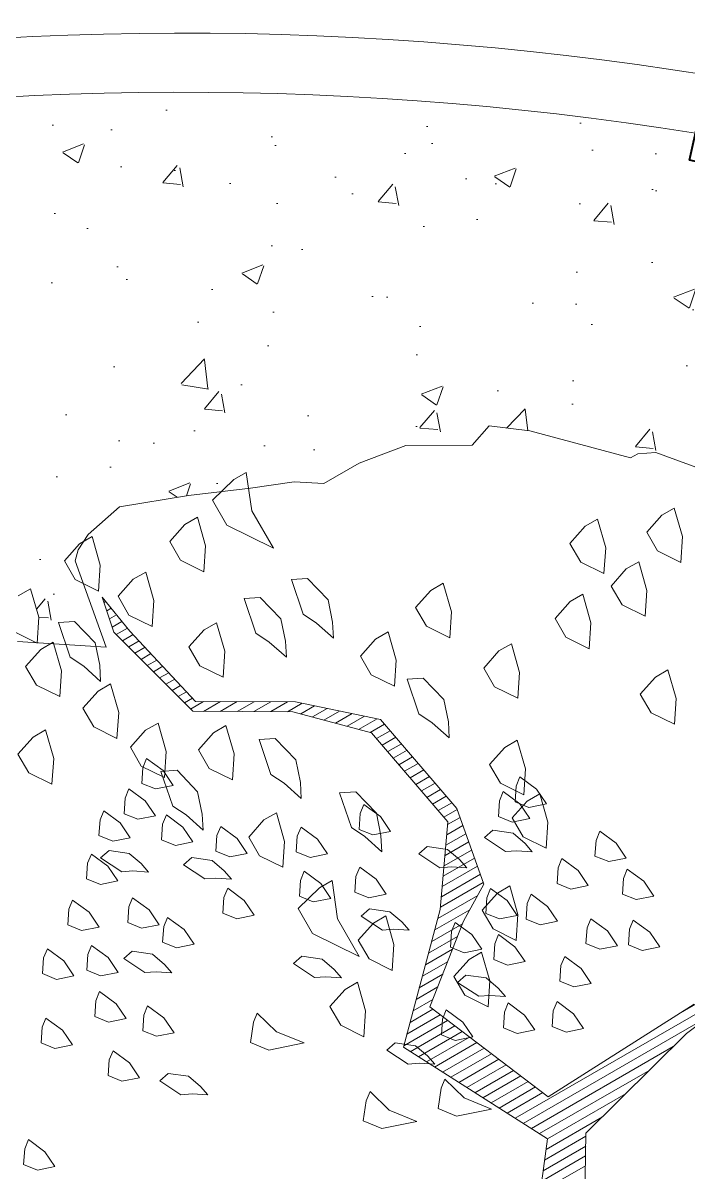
# Model space of a CAD drawing. Header units: metres. Extents: x 12093 to 20303, y 514 to 1412.
# Drawn here: x 19724.01 to 19725.135, y 702.816 to 704.76 of the extents above; entities that cross this region are included whole.
import ezdxf

# ---------------------------------------------------------------- set-up
doc = ezdxf.new("R2010")
doc.units = ezdxf.units.M
doc.linetypes.add('DASHED2', pattern=[9.525, 6.35, -3.175])
for name, color, linetype, lineweight in [('ARBOLES', 52, 'Continuous', 13), ('grass', 64, 'Continuous', 13), ('JARDINERA', 132, 'Continuous', 40), ('Layer2', 43, 'Continuous', 20), ('SARDINEL', 52, 'Continuous', 20), ('TEX', 81, 'Continuous', 13)]:
    doc.layers.add(name, color=color, linetype=linetype, lineweight=lineweight)
doc.layers.add('Proyecciones', color=52, linetype='DASHED2')
pattern_1 = [(50, (19136.99335, 73.14804), (0.36436934, -0.03187817), [0.0381, -0.4191]), (355, (19136.99335, 73.14804), (-0.07048565, 0.38211329), [0.03048, -0.33528]), (100.451, (19137.0237, 73.1454), (0.293885, 0.35023338), [0.03238, -0.35618]), (46.1842, (19136.99335, 73.24964), (0.54215808, -0.08408466), [0.05715, -0.62865]), (96.6356, (19137.03853, 73.24264), (0.47480847, 0.4948511), [0.04857, -0.53427]), (351.184, (19136.99335, 73.24964), (0.4748092, 0.49485024), [0.04572, -0.50292]), (21, (19137.04415, 73.22424), (0.30322976, -0.20453104), [0.0381, -0.4191]), (326, (19137.04415, 73.22424), (0.12360406, 0.36837593), [0.03048, -0.33528]), (71.4514, (19137.06942, 73.2072), (0.42683298, 0.16384572), [0.03238, -0.35618]), (37.5, (19136.99335, 73.14804), (0.006177207, 0.169110078), [0, -0.331216, 0, -0.34036, 0, -0.33655]), (7.5, (19136.99335, 73.14804), (0.133639325, 0.20036115), [0, -0.194056, 0, -0.323596, 0, -0.12827]), (327.5, (19136.88007, 73.14804), (0.27118119, -0.011457488), [0, -0.127, 0, -0.39624, 0, -0.52578]), (317.5, (19136.82927, 73.14804), (0.29625836, 0.05085298), [0, -0.1651, 0, -0.263144, 0, -0.37338])]

# ---------------------------------------------------------------- blocks, each defined once
blk = doc.blocks.new('ghgfghgh')
at = {"layer": 'ARBOLES', "lineweight": 20}
for p, q in [((20001.1866, 665.105), (20001.2163, 665.0689)), ((20001.1992, 665.0679), (20001.1866, 665.105)), ((20001.1885, 665.0994), (20001.1904, 665.1004)), ((20001.1915, 665.0906), (20001.1962, 665.0934)), ((20001.1944, 665.0819), (20001.202, 665.0863)), ((20001.1974, 665.0732), (20001.2078, 665.0792)), ((20001.2018, 665.0653), (20001.2136, 665.0722)), ((20001.2834, 664.9835), (20001.1992, 665.0679)), ((20001.2084, 665.0587), (20001.2197, 665.0652)), ((20001.215, 665.0521), (20001.226, 665.0585)), ((20001.2163, 665.0689), (20001.2862, 664.994)), ((20001.2216, 665.0454), (20001.2324, 665.0517)), ((20001.2282, 665.0388), (20001.2387, 665.0449)), ((20001.2348, 665.0322), (20001.245, 665.0381)), ((20001.2414, 665.0256), (20001.2513, 665.0314)), ((20001.248, 665.019), (20001.2576, 665.0246)), ((20001.2546, 665.0124), (20001.264, 665.0178)), ((20001.2612, 665.0058), (20001.2703, 665.011)), ((20001.2677, 664.9991), (20001.2766, 665.0043)), ((20001.2743, 664.9925), (20001.2829, 664.9975)), ((20001.2809, 664.9859), (20001.2949, 664.9939)), ((20001.2862, 664.994), (20001.3928, 664.9935)), ((20001.2947, 664.9834), (20001.3128, 664.9939)), ((20001.3126, 664.9834), (20001.3307, 664.9938)), ((20001.3306, 664.9833), (20001.3486, 664.9937)), ((20001.3485, 664.9832), (20001.3665, 664.9936)), ((20001.3664, 664.9831), (20001.3844, 664.9935)), ((20001.3843, 664.983), (20001.3999, 664.992)), ((20001.3928, 664.9935), (20001.4834, 664.9749)), ((20001.3984, 664.9808), (20001.4132, 664.9893)), ((20001.4108, 664.9775), (20001.4265, 664.9866)), ((20001.39, 664.983), (20001.2834, 664.9835)), ((20001.4739, 664.9605), (20001.39, 664.983)), ((20001.4231, 664.9742), (20001.4398, 664.9838)), ((20001.4354, 664.9709), (20001.4531, 664.9811)), ((20001.4478, 664.9675), (20001.4665, 664.9783)), ((20001.4601, 664.9642), (20001.4798, 664.9756)), ((20001.4834, 664.9749), (20001.5648, 664.88)), ((20001.4724, 664.9609), (20001.4877, 664.9698)), ((20001.5553, 664.8657), (20001.4739, 664.9605)), ((20001.4792, 664.9544), (20001.4937, 664.9628)), ((20001.4852, 664.9474), (20001.4997, 664.9558)), ((20001.4911, 664.9405), (20001.5057, 664.9489)), ((20001.4971, 664.9335), (20001.5117, 664.9419)), ((20001.5031, 664.9265), (20001.5176, 664.9349)), ((20001.5091, 664.9196), (20001.5236, 664.9279)), ((20001.5151, 664.9126), (20001.5296, 664.921)), ((20001.521, 664.9056), (20001.5356, 664.914)), ((20001.527, 664.8986), (20001.5416, 664.907)), ((20001.533, 664.8917), (20001.5475, 664.9001)), ((20001.539, 664.8847), (20001.5535, 664.8931)), ((20001.545, 664.8777), (20001.5595, 664.8861)), ((20001.5509, 664.8707), (20001.5651, 664.8789)), ((20001.5648, 664.88), (20001.5937, 664.7992)), ((20001.5471, 664.7723), (20001.5553, 664.8657)), ((20001.555, 664.8627), (20001.5682, 664.8703)), ((20001.5531, 664.8407), (20001.5744, 664.853)), ((20001.5541, 664.8517), (20001.5713, 664.8617)), ((20001.5522, 664.8297), (20001.5775, 664.8444)), ((20001.5502, 664.8078), (20001.5837, 664.8271)), ((20001.5512, 664.8188), (20001.5806, 664.8357)), ((20001.5493, 664.7968), (20001.5868, 664.8185)), ((20001.5474, 664.7749), (20001.593, 664.8012)), ((20001.5483, 664.7858), (20001.5899, 664.8098)), ((20001.5937, 664.7992), (20001.572, 664.76)), ((20001.5446, 664.7628), (20001.5871, 664.7874)), ((20001.5078, 664.6255), (20001.5471, 664.7723)), ((20001.5413, 664.7505), (20001.5786, 664.7721)), ((20001.572, 664.76), (20001.5362, 664.6685)), ((20001.538, 664.7382), (20001.5708, 664.7571)), ((20001.9577, 664.7522), (20001.8096, 664.6401)), ((20001.5347, 664.7258), (20001.5656, 664.7437)), ((20001.7987, 664.6593), (20001.9515, 664.7476)), ((20001.5314, 664.7135), (20001.5603, 664.7302)), ((20001.5281, 664.7012), (20001.555, 664.7167)), ((20001.5248, 664.6888), (20001.5498, 664.7033)), ((20001.6271, 664.5499), (20001.8935, 664.7037)), ((20001.5215, 664.6765), (20001.5445, 664.6898)), ((20001.5182, 664.6642), (20001.5393, 664.6764)), ((20001.5362, 664.6685), (20001.6623, 664.5728)), ((20001.6623, 664.5728), (20001.818, 664.6716)), ((20001.5083, 664.6272), (20001.555, 664.6542)), ((20001.5116, 664.6395), (20001.5472, 664.6601)), ((20001.5149, 664.6518), (20001.5394, 664.666)), ((20001.6357, 664.5444), (20001.8355, 664.6597)), ((20001.5152, 664.6208), (20001.5628, 664.6483)), ((20001.5238, 664.6153), (20001.5706, 664.6423)), ((20001.5324, 664.6099), (20001.5784, 664.6364)), ((20001.541, 664.6044), (20001.5862, 664.6305)), ((20001.8096, 664.6401), (20001.7025, 664.534)), ((20001.6616, 664.5281), (20001.5078, 664.6255)), ((20001.5497, 664.599), (20001.594, 664.6246)), ((20001.5583, 664.5935), (20001.6018, 664.6187)), ((20001.6444, 664.539), (20001.7956, 664.6263)), ((20001.5669, 664.588), (20001.6097, 664.6127)), ((20001.5755, 664.5826), (20001.6175, 664.6068)), ((20001.5841, 664.5771), (20001.6253, 664.6009)), ((20001.5927, 664.5717), (20001.6331, 664.595)), ((20001.653, 664.5335), (20001.7704, 664.6013)), ((20001.6013, 664.5662), (20001.6409, 664.5891)), ((20001.6099, 664.5608), (20001.6487, 664.5832)), ((20001.6185, 664.5553), (20001.6565, 664.5772)), ((20001.6615, 664.528), (20001.7452, 664.5764)), ((20001.66, 664.5167), (20001.7201, 664.5514)), ((20001.7025, 664.534), (20001.7002, 664.3997)), ((20001.6496, 664.4414), (20001.6616, 664.5281)), ((20001.6568, 664.494), (20001.7022, 664.5203)), ((20001.6584, 664.5054), (20001.7024, 664.5308)), ((20001.6553, 664.4827), (20001.7021, 664.5097)), ((20001.6537, 664.4714), (20001.7019, 664.4992))]:
    blk.add_line(p, q, dxfattribs=at)
at = {"layer": 'grass'}
for p, q in [((20001.581, 665.2669), (20001.5993, 665.2876)), ((20001.5993, 665.2876), (20001.6427, 665.2823)), ((20001.6427, 665.2823), (20001.75, 665.2535)), ((20001.4608, 665.2479), (20001.5105, 665.2666)), ((20001.5105, 665.2666), (20001.581, 665.2669)), ((20001.75, 665.2535), (20001.7576, 665.2579)), ((20001.7576, 665.2579), (20001.7771, 665.2591)), ((20001.7771, 665.2591), (20001.8411, 665.2355)), ((20001.423, 665.2261), (20001.4608, 665.2479)), ((20001.327, 665.2303), (20001.3043, 665.2083)), ((20001.3403, 665.238), (20001.327, 665.2303)), ((20001.3462, 665.1971), (20001.3403, 665.238)), ((20001.2789, 665.2135), (20001.345, 665.2214)), ((20001.345, 665.2214), (20001.3915, 665.2281)), ((20001.3915, 665.2281), (20001.423, 665.2261)), ((20001.2053, 665.2013), (20001.2789, 665.2135)), ((20001.3043, 665.2083), (20001.3196, 665.1817)), ((20001.1718, 665.1719), (20001.2053, 665.2013)), ((20001.3692, 665.1572), (20001.3462, 665.1971)), ((20001.7966, 665.2), (20001.7833, 665.1924)), ((20001.8053, 665.1696), (20001.7966, 665.2)), ((20001.2749, 665.1825), (20001.2587, 665.1643)), ((20001.2882, 665.1902), (20001.2749, 665.1825)), ((20001.2969, 665.1597), (20001.2882, 665.1902)), ((20001.3196, 665.1817), (20001.3692, 665.1572)), ((20001.7148, 665.1883), (20001.7015, 665.1806)), ((20001.7235, 665.1578), (20001.7148, 665.1883)), ((20001.7833, 665.1924), (20001.7672, 665.1742)), ((20001.1611, 665.1556), (20001.1718, 665.1719)), ((20001.1759, 665.1697), (20001.1626, 665.162)), ((20001.1846, 665.1392), (20001.1759, 665.1697)), ((20001.7015, 665.1806), (20001.6854, 665.1624)), ((20001.7672, 665.1742), (20001.7787, 665.1543)), ((20001.8036, 665.142), (20001.8053, 665.1696)), ((20001.1626, 665.162), (20001.1465, 665.1438)), ((20001.2587, 665.1643), (20001.2703, 665.1444)), ((20001.2951, 665.1321), (20001.2969, 665.1597)), ((20001.6854, 665.1624), (20001.6969, 665.1425)), ((20001.7217, 665.1302), (20001.7235, 665.1578)), ((20001.1579, 665.1437), (20001.1611, 665.1556)), ((20001.2703, 665.1444), (20001.2951, 665.1321)), ((20001.7787, 665.1543), (20001.8036, 665.142)), ((20001.1465, 665.1438), (20001.158, 665.1239)), ((20001.1908, 665.0517), (20001.1579, 665.1437)), ((20001.1828, 665.1116), (20001.1846, 665.1392)), ((20001.2332, 665.1318), (20001.2199, 665.1242)), ((20001.2419, 665.1014), (20001.2332, 665.1318)), ((20001.6969, 665.1425), (20001.7217, 665.1302)), ((20001.7455, 665.1351), (20001.7294, 665.1169)), ((20001.7588, 665.1427), (20001.7455, 665.1351)), ((20001.7675, 665.1123), (20001.7588, 665.1427)), ((20001.158, 665.1239), (20001.1828, 665.1116)), ((20001.2199, 665.1242), (20001.2038, 665.106)), ((20001.3884, 665.124), (20001.4056, 665.125)), ((20001.401, 665.0869), (20001.3884, 665.124)), ((20001.4056, 665.125), (20001.4276, 665.1022)), ((20001.5503, 665.1199), (20001.5371, 665.1122)), ((20001.5591, 665.0895), (20001.5503, 665.1199)), ((20001.1104, 665.1141), (20001.0971, 665.1065)), ((20001.1191, 665.0837), (20001.1104, 665.1141)), ((20001.5371, 665.1122), (20001.5209, 665.0941)), ((20001.699, 665.1082), (20001.6857, 665.1005)), ((20001.7077, 665.0778), (20001.699, 665.1082)), ((20001.7294, 665.1169), (20001.7409, 665.0969)), ((20001.7657, 665.0847), (20001.7675, 665.1123)), ((20001.2038, 665.106), (20001.2153, 665.086)), ((20001.2401, 665.0738), (20001.2419, 665.1014)), ((20001.3381, 665.1037), (20001.3552, 665.1048)), ((20001.3506, 665.0666), (20001.3381, 665.1037)), ((20001.3552, 665.1048), (20001.3772, 665.082)), ((20001.4276, 665.1022), (20001.4324, 665.0784)), ((20001.6857, 665.1005), (20001.6696, 665.0823)), ((20001.7409, 665.0969), (20001.7657, 665.0847)), ((20001.1173, 665.0561), (20001.1191, 665.0837)), ((20001.2153, 665.086), (20001.2401, 665.0738)), ((20001.4153, 665.0774), (20001.401, 665.0869)), ((20001.5209, 665.0941), (20001.5325, 665.0741)), ((20001.5573, 665.0618), (20001.5591, 665.0895)), ((20001.1401, 665.0781), (20001.1572, 665.0791)), ((20001.1526, 665.041), (20001.1401, 665.0781)), ((20001.1572, 665.0791), (20001.1792, 665.0564)), ((20001.3087, 665.0779), (20001.2954, 665.0702)), ((20001.3174, 665.0475), (20001.3087, 665.0779)), ((20001.3772, 665.082), (20001.3821, 665.0582)), ((20001.4335, 665.0613), (20001.4153, 665.0774)), ((20001.4324, 665.0784), (20001.4335, 665.0613)), ((20001.5325, 665.0741), (20001.5573, 665.0618)), ((20001.6696, 665.0823), (20001.6811, 665.0624)), ((20001.7059, 665.0501), (20001.7077, 665.0778)), ((20001.0925, 665.0684), (20001.1173, 665.0561)), ((20001.2954, 665.0702), (20001.2792, 665.052)), ((20001.3649, 665.0572), (20001.3506, 665.0666)), ((20001.3821, 665.0582), (20001.3831, 665.0411)), ((20001.4782, 665.0605), (20001.4621, 665.0424)), ((20001.4915, 665.0682), (20001.4782, 665.0605)), ((20001.5002, 665.0378), (20001.4915, 665.0682)), ((20001.6811, 665.0624), (20001.7059, 665.0501)), ((20001.0965, 665.0578), (20001.1908, 665.0517)), ((20001.1212, 665.0494), (20001.1051, 665.0313)), ((20001.1345, 665.0571), (20001.1212, 665.0494)), ((20001.1432, 665.0267), (20001.1345, 665.0571)), ((20001.1792, 665.0564), (20001.1841, 665.0326)), ((20001.2792, 665.052), (20001.2908, 665.0321)), ((20001.3156, 665.0198), (20001.3174, 665.0475)), ((20001.3831, 665.0411), (20001.3649, 665.0572)), ((20001.6097, 665.0478), (20001.5936, 665.0296)), ((20001.623, 665.0555), (20001.6097, 665.0478)), ((20001.6317, 665.025), (20001.623, 665.0555)), ((20001.167, 665.0315), (20001.1526, 665.041)), ((20001.4621, 665.0424), (20001.4736, 665.0224)), ((20001.4985, 665.0102), (20001.5002, 665.0378)), ((20001.1051, 665.0313), (20001.1166, 665.0113)), ((20001.1414, 664.9991), (20001.1432, 665.0267)), ((20001.1851, 665.0154), (20001.167, 665.0315)), ((20001.1841, 665.0326), (20001.1851, 665.0154)), ((20001.2908, 665.0321), (20001.3156, 665.0198)), ((20001.4736, 665.0224), (20001.4985, 665.0102)), ((20001.5936, 665.0296), (20001.6051, 665.0097)), ((20001.6299, 664.9974), (20001.6317, 665.025)), ((20001.7898, 665.0276), (20001.7765, 665.02)), ((20001.7985, 664.9972), (20001.7898, 665.0276)), ((20001.1166, 665.0113), (20001.1414, 664.9991)), ((20001.1956, 665.0126), (20001.1823, 665.0049)), ((20001.2043, 664.9822), (20001.1956, 665.0126)), ((20001.5118, 665.0178), (20001.5289, 665.0189)), ((20001.5243, 664.9808), (20001.5118, 665.0178)), ((20001.5289, 665.0189), (20001.5509, 664.9961)), ((20001.6051, 665.0097), (20001.6299, 664.9974)), ((20001.7765, 665.02), (20001.7604, 665.0018)), ((20001.1823, 665.0049), (20001.1662, 664.9868)), ((20001.7604, 665.0018), (20001.7719, 664.9819)), ((20001.7967, 664.9696), (20001.7985, 664.9972)), ((20001.1662, 664.9868), (20001.1777, 664.9668)), ((20001.5509, 664.9961), (20001.5558, 664.9723)), ((20001.2025, 664.9546), (20001.2043, 664.9822)), ((20001.5386, 664.9713), (20001.5243, 664.9808)), ((20001.7719, 664.9819), (20001.7967, 664.9696)), ((20001.1263, 664.9638), (20001.113, 664.9561)), ((20001.135, 664.9333), (20001.1263, 664.9638)), ((20001.1777, 664.9668), (20001.2025, 664.9546)), ((20001.233, 664.9633), (20001.2169, 664.9451)), ((20001.2463, 664.971), (20001.233, 664.9633)), ((20001.255, 664.9405), (20001.2463, 664.971)), ((20001.3054, 664.9607), (20001.2893, 664.9426)), ((20001.3187, 664.9684), (20001.3054, 664.9607)), ((20001.3274, 664.938), (20001.3187, 664.9684)), ((20001.5568, 664.9552), (20001.5386, 664.9713)), ((20001.5558, 664.9723), (20001.5568, 664.9552)), ((20001.113, 664.9561), (20001.0969, 664.9379)), ((20001.354, 664.9533), (20001.3711, 664.9544)), ((20001.3665, 664.9163), (20001.354, 664.9533)), ((20001.3711, 664.9544), (20001.3931, 664.9316)), ((20001.6292, 664.9527), (20001.6159, 664.945)), ((20001.6379, 664.9222), (20001.6292, 664.9527)), ((20001.0969, 664.9379), (20001.1084, 664.918)), ((20001.2169, 664.9451), (20001.2284, 664.9252)), ((20001.2532, 664.9129), (20001.255, 664.9405)), ((20001.2893, 664.9426), (20001.3008, 664.9226)), ((20001.3256, 664.9104), (20001.3274, 664.938)), ((20001.6159, 664.945), (20001.5998, 664.9268)), ((20001.1332, 664.9057), (20001.135, 664.9333)), ((20001.2284, 664.9252), (20001.2532, 664.9129)), ((20001.23, 664.9234), (20001.2289, 664.9067)), ((20001.234, 664.9332), (20001.23, 664.9234)), ((20001.2516, 664.9203), (20001.234, 664.9332)), ((20001.3931, 664.9316), (20001.398, 664.9078)), ((20001.5998, 664.9268), (20001.6113, 664.9069)), ((20001.1084, 664.918), (20001.1332, 664.9057)), ((20001.2494, 664.9195), (20001.2665, 664.9206)), ((20001.2619, 664.8825), (20001.2494, 664.9195)), ((20001.2623, 664.9045), (20001.2516, 664.9203)), ((20001.2665, 664.9206), (20001.2885, 664.8978)), ((20001.3008, 664.9226), (20001.3256, 664.9104)), ((20001.3808, 664.9068), (20001.3665, 664.9163)), ((20001.6321, 664.9135), (20001.6281, 664.9037)), ((20001.6497, 664.9006), (20001.6321, 664.9135)), ((20001.6361, 664.8946), (20001.6379, 664.9222)), ((20001.2151, 664.9009), (20001.2111, 664.8911)), ((20001.2327, 664.888), (20001.2151, 664.9009)), ((20001.2289, 664.9067), (20001.2436, 664.9007)), ((20001.2436, 664.9007), (20001.2623, 664.9045)), ((20001.399, 664.8907), (20001.3808, 664.9068)), ((20001.398, 664.9078), (20001.399, 664.8907)), ((20001.6113, 664.9069), (20001.6361, 664.8946)), ((20001.6281, 664.9037), (20001.627, 664.887)), ((20001.6604, 664.8848), (20001.6497, 664.9006)), ((20001.2111, 664.8911), (20001.21, 664.8744)), ((20001.2434, 664.8722), (20001.2327, 664.888)), ((20001.2885, 664.8978), (20001.2934, 664.874)), ((20001.4399, 664.8966), (20001.4571, 664.8976)), ((20001.4525, 664.8595), (20001.4399, 664.8966)), ((20001.4571, 664.8976), (20001.4791, 664.8748)), ((20001.6103, 664.8881), (20001.6092, 664.8714)), ((20001.6143, 664.8979), (20001.6103, 664.8881)), ((20001.6319, 664.885), (20001.6143, 664.8979)), ((20001.6399, 664.8879), (20001.6238, 664.8698)), ((20001.627, 664.887), (20001.6417, 664.881)), ((20001.6532, 664.8956), (20001.6399, 664.8879)), ((20001.662, 664.8652), (20001.6532, 664.8956)), ((20001.1884, 664.8775), (20001.1844, 664.8677)), ((20001.206, 664.8646), (20001.1884, 664.8775)), ((20001.21, 664.8744), (20001.2247, 664.8684)), ((20001.2762, 664.873), (20001.2619, 664.8825)), ((20001.3724, 664.8753), (20001.3591, 664.8677)), ((20001.3811, 664.8449), (20001.3724, 664.8753)), ((20001.4617, 664.8745), (20001.4606, 664.8577)), ((20001.4657, 664.8843), (20001.4617, 664.8745)), ((20001.4833, 664.8713), (20001.4657, 664.8843)), ((20001.4791, 664.8748), (20001.4839, 664.8511)), ((20001.6426, 664.8692), (20001.6319, 664.885)), ((20001.6417, 664.881), (20001.6604, 664.8848)), ((20001.1844, 664.8677), (20001.1833, 664.851)), ((20001.2167, 664.8488), (20001.206, 664.8646)), ((20001.2247, 664.8684), (20001.2434, 664.8722)), ((20001.2512, 664.8633), (20001.2501, 664.8466)), ((20001.2552, 664.8731), (20001.2512, 664.8633)), ((20001.2728, 664.8601), (20001.2552, 664.8731)), ((20001.2944, 664.8569), (20001.2762, 664.873)), ((20001.2934, 664.874), (20001.2944, 664.8569)), ((20001.3591, 664.8677), (20001.343, 664.8495)), ((20001.494, 664.8555), (20001.4833, 664.8713)), ((20001.6092, 664.8714), (20001.6239, 664.8654)), ((20001.6238, 664.8698), (20001.6354, 664.8498)), ((20001.6239, 664.8654), (20001.6426, 664.8692)), ((20001.6602, 664.8376), (20001.662, 664.8652)), ((20001.1833, 664.851), (20001.198, 664.845)), ((20001.2835, 664.8443), (20001.2728, 664.8601)), ((20001.3091, 664.851), (20001.308, 664.8343)), ((20001.3131, 664.8608), (20001.3091, 664.851)), ((20001.3307, 664.8479), (20001.3131, 664.8608)), ((20001.3947, 664.8504), (20001.3936, 664.8337)), ((20001.3987, 664.8602), (20001.3947, 664.8504)), ((20001.4163, 664.8473), (20001.3987, 664.8602)), ((20001.4668, 664.85), (20001.4525, 664.8595)), ((20001.4606, 664.8577), (20001.4753, 664.8517)), ((20001.485, 664.8339), (20001.4668, 664.85)), ((20001.4753, 664.8517), (20001.494, 664.8555)), ((20001.4839, 664.8511), (20001.485, 664.8339)), ((20001.5943, 664.8489), (20001.6032, 664.8567)), ((20001.6032, 664.8567), (20001.6248, 664.8536)), ((20001.6248, 664.8536), (20001.6375, 664.8426)), ((20001.6354, 664.8498), (20001.6602, 664.8376)), ((20001.7172, 664.8558), (20001.7132, 664.846)), ((20001.7348, 664.8429), (20001.7172, 664.8558)), ((20001.198, 664.845), (20001.2167, 664.8488)), ((20001.2501, 664.8466), (20001.2648, 664.8405)), ((20001.2648, 664.8405), (20001.2835, 664.8443)), ((20001.3414, 664.8321), (20001.3307, 664.8479)), ((20001.343, 664.8495), (20001.3545, 664.8295)), ((20001.3793, 664.8173), (20001.3811, 664.8449)), ((20001.427, 664.8315), (20001.4163, 664.8473)), ((20001.5243, 664.8317), (20001.5332, 664.8395)), ((20001.5332, 664.8395), (20001.5548, 664.8364)), ((20001.6168, 664.834), (20001.5943, 664.8489)), ((20001.6375, 664.8426), (20001.6453, 664.8337)), ((20001.7132, 664.846), (20001.7121, 664.8293)), ((20001.7455, 664.8271), (20001.7348, 664.8429)), ((20001.1753, 664.8314), (20001.1712, 664.8216)), ((20001.1929, 664.8185), (20001.1753, 664.8314)), ((20001.1851, 664.8274), (20001.194, 664.8352)), ((20001.2076, 664.8125), (20001.1851, 664.8274)), ((20001.194, 664.8352), (20001.2156, 664.8321)), ((20001.2156, 664.8321), (20001.2283, 664.8212)), ((20001.2735, 664.8198), (20001.2824, 664.8276)), ((20001.2824, 664.8276), (20001.304, 664.8245)), ((20001.308, 664.8343), (20001.3227, 664.8283)), ((20001.3227, 664.8283), (20001.3414, 664.8321)), ((20001.3545, 664.8295), (20001.3793, 664.8173)), ((20001.3936, 664.8337), (20001.4083, 664.8277)), ((20001.4083, 664.8277), (20001.427, 664.8315)), ((20001.5468, 664.8168), (20001.5243, 664.8317)), ((20001.5548, 664.8364), (20001.5675, 664.8255)), ((20001.5675, 664.8255), (20001.5753, 664.8166)), ((20001.6286, 664.8348), (20001.6168, 664.834)), ((20001.6453, 664.8337), (20001.6286, 664.8348)), ((20001.6767, 664.8266), (20001.6727, 664.8168)), ((20001.6943, 664.8137), (20001.6767, 664.8266)), ((20001.7121, 664.8293), (20001.7268, 664.8233)), ((20001.7268, 664.8233), (20001.7455, 664.8271)), ((20001.1712, 664.8216), (20001.1701, 664.8049)), ((20001.2035, 664.8027), (20001.1929, 664.8185)), ((20001.2194, 664.8134), (20001.2076, 664.8125)), ((20001.2361, 664.8122), (20001.2194, 664.8134)), ((20001.2283, 664.8212), (20001.2361, 664.8122)), ((20001.296, 664.8049), (20001.2735, 664.8198)), ((20001.304, 664.8245), (20001.3167, 664.8136)), ((20001.3167, 664.8136), (20001.3245, 664.8047)), ((20001.4613, 664.8174), (20001.4573, 664.8076)), ((20001.4789, 664.8045), (20001.4613, 664.8174)), ((20001.5586, 664.8177), (20001.5468, 664.8168)), ((20001.5753, 664.8166), (20001.5586, 664.8177)), ((20001.6727, 664.8168), (20001.6716, 664.8001)), ((20001.705, 664.7979), (20001.6943, 664.8137)), ((20001.7464, 664.8153), (20001.7424, 664.8055)), ((20001.764, 664.8024), (20001.7464, 664.8153)), ((20001.1701, 664.8049), (20001.1848, 664.7989)), ((20001.1848, 664.7989), (20001.2035, 664.8027)), ((20001.3078, 664.8058), (20001.296, 664.8049)), ((20001.3245, 664.8047), (20001.3078, 664.8058)), ((20001.3982, 664.8032), (20001.3971, 664.7864)), ((20001.4022, 664.813), (20001.3982, 664.8032)), ((20001.4198, 664.8), (20001.4022, 664.813)), ((20001.4318, 664.8032), (20001.4185, 664.7955)), ((20001.4377, 664.7623), (20001.4318, 664.8032)), ((20001.4573, 664.8076), (20001.4562, 664.7909)), ((20001.4896, 664.7887), (20001.4789, 664.8045)), ((20001.7424, 664.8055), (20001.7413, 664.7888)), ((20001.7747, 664.7865), (20001.764, 664.8024)), ((20001.3205, 664.7949), (20001.3165, 664.7851)), ((20001.3381, 664.782), (20001.3205, 664.7949)), ((20001.4185, 664.7955), (20001.3957, 664.7735)), ((20001.4305, 664.7842), (20001.4198, 664.8)), ((20001.4562, 664.7909), (20001.4709, 664.7849)), ((20001.4709, 664.7849), (20001.4896, 664.7887)), ((20001.608, 664.7897), (20001.5919, 664.7715)), ((20001.6007, 664.7947), (20001.5967, 664.7849)), ((20001.6183, 664.7818), (20001.6007, 664.7947)), ((20001.6213, 664.7974), (20001.608, 664.7897)), ((20001.63, 664.767), (20001.6213, 664.7974)), ((20001.6716, 664.8001), (20001.6863, 664.7941)), ((20001.6863, 664.7941), (20001.705, 664.7979)), ((20001.7413, 664.7888), (20001.756, 664.7828)), ((20001.1552, 664.7824), (20001.1512, 664.7726)), ((20001.1728, 664.7695), (20001.1552, 664.7824)), ((20001.2191, 664.7848), (20001.2151, 664.775)), ((20001.2367, 664.7719), (20001.2191, 664.7848)), ((20001.3165, 664.7851), (20001.3154, 664.7684)), ((20001.3488, 664.7662), (20001.3381, 664.782)), ((20001.3971, 664.7864), (20001.4118, 664.7804)), ((20001.4118, 664.7804), (20001.4305, 664.7842)), ((20001.5967, 664.7849), (20001.5956, 664.7682)), ((20001.629, 664.766), (20001.6183, 664.7818)), ((20001.6399, 664.7787), (20001.6388, 664.762)), ((20001.6439, 664.7885), (20001.6399, 664.7787)), ((20001.6615, 664.7756), (20001.6439, 664.7885)), ((20001.756, 664.7828), (20001.7747, 664.7865)), ((20001.1512, 664.7726), (20001.1501, 664.7559)), ((20001.1835, 664.7536), (20001.1728, 664.7695)), ((20001.2151, 664.775), (20001.214, 664.7583)), ((20001.2474, 664.7561), (20001.2367, 664.7719)), ((20001.3154, 664.7684), (20001.3301, 664.7624)), ((20001.3301, 664.7624), (20001.3488, 664.7662)), ((20001.3957, 664.7735), (20001.4111, 664.7469)), ((20001.4628, 664.7653), (20001.4718, 664.7731)), ((20001.4854, 664.7504), (20001.4628, 664.7653)), ((20001.4718, 664.7731), (20001.4934, 664.77)), ((20001.4891, 664.7654), (20001.4758, 664.7577)), ((20001.4978, 664.7349), (20001.4891, 664.7654)), ((20001.4934, 664.77), (20001.5061, 664.7591)), ((20001.5919, 664.7715), (20001.6034, 664.7516)), ((20001.5956, 664.7682), (20001.6103, 664.7622)), ((20001.6103, 664.7622), (20001.629, 664.766)), ((20001.6282, 664.7393), (20001.63, 664.767)), ((20001.6722, 664.7598), (20001.6615, 664.7756)), ((20001.1501, 664.7559), (20001.1648, 664.7499)), ((20001.1648, 664.7499), (20001.1835, 664.7536)), ((20001.214, 664.7583), (20001.2287, 664.7523)), ((20001.2287, 664.7523), (20001.2474, 664.7561)), ((20001.2523, 664.7541), (20001.2512, 664.7374)), ((20001.2564, 664.7639), (20001.2523, 664.7541)), ((20001.274, 664.751), (20001.2564, 664.7639)), ((20001.4607, 664.7224), (20001.4377, 664.7623)), ((20001.4758, 664.7577), (20001.4597, 664.7395)), ((20001.5061, 664.7591), (20001.5139, 664.7502)), ((20001.5631, 664.7586), (20001.5591, 664.7488)), ((20001.5807, 664.7457), (20001.5631, 664.7586)), ((20001.6388, 664.762), (20001.6535, 664.756)), ((20001.6535, 664.756), (20001.6722, 664.7598)), ((20001.7037, 664.7527), (20001.7025, 664.736)), ((20001.7077, 664.7625), (20001.7037, 664.7527)), ((20001.7253, 664.7496), (20001.7077, 664.7625)), ((20001.7529, 664.7611), (20001.7489, 664.7513)), ((20001.7705, 664.7482), (20001.7529, 664.7611)), ((20001.2847, 664.7352), (20001.274, 664.751)), ((20001.4111, 664.7469), (20001.4607, 664.7224)), ((20001.4972, 664.7513), (20001.4854, 664.7504)), ((20001.5139, 664.7502), (20001.4972, 664.7513)), ((20001.5591, 664.7488), (20001.558, 664.7321)), ((20001.5914, 664.7299), (20001.5807, 664.7457)), ((20001.6034, 664.7516), (20001.6282, 664.7393)), ((20001.6092, 664.7455), (20001.6052, 664.7357)), ((20001.6268, 664.7326), (20001.6092, 664.7455)), ((20001.736, 664.7337), (20001.7253, 664.7496)), ((20001.7489, 664.7513), (20001.7478, 664.7346)), ((20001.7812, 664.7324), (20001.7705, 664.7482)), ((20001.1283, 664.7305), (20001.1243, 664.7207)), ((20001.1459, 664.7176), (20001.1283, 664.7305)), ((20001.1755, 664.734), (20001.1715, 664.7242)), ((20001.1931, 664.7211), (20001.1755, 664.734)), ((20001.2098, 664.72), (20001.2187, 664.7278)), ((20001.2187, 664.7278), (20001.2403, 664.7247)), ((20001.2512, 664.7374), (20001.2659, 664.7314)), ((20001.2659, 664.7314), (20001.2847, 664.7352)), ((20001.4597, 664.7395), (20001.4712, 664.7196)), ((20001.496, 664.7073), (20001.4978, 664.7349)), ((20001.558, 664.7321), (20001.5727, 664.7261)), ((20001.5727, 664.7261), (20001.5914, 664.7299)), ((20001.6052, 664.7357), (20001.6041, 664.719)), ((20001.6375, 664.7168), (20001.6268, 664.7326)), ((20001.7025, 664.736), (20001.7172, 664.73)), ((20001.7172, 664.73), (20001.736, 664.7337)), ((20001.7478, 664.7346), (20001.7625, 664.7286)), ((20001.7625, 664.7286), (20001.7812, 664.7324)), ((20001.1243, 664.7207), (20001.1232, 664.704)), ((20001.1566, 664.7017), (20001.1459, 664.7176)), ((20001.1715, 664.7242), (20001.1704, 664.7075)), ((20001.2038, 664.7053), (20001.1931, 664.7211)), ((20001.2323, 664.7051), (20001.2098, 664.72)), ((20001.2403, 664.7247), (20001.253, 664.7138)), ((20001.3907, 664.7147), (20001.3996, 664.7225)), ((20001.3996, 664.7225), (20001.4212, 664.7194)), ((20001.4212, 664.7194), (20001.4339, 664.7085)), ((20001.4712, 664.7196), (20001.496, 664.7073)), ((20001.5778, 664.7191), (20001.5617, 664.7009)), ((20001.5911, 664.7268), (20001.5778, 664.7191)), ((20001.5999, 664.6964), (20001.5911, 664.7268)), ((20001.6041, 664.719), (20001.6188, 664.713)), ((20001.6188, 664.713), (20001.6375, 664.7168)), ((20001.6798, 664.7224), (20001.6758, 664.7126)), ((20001.6974, 664.7095), (20001.6798, 664.7224)), ((20001.1232, 664.704), (20001.1379, 664.6979)), ((20001.1704, 664.7075), (20001.1851, 664.7015)), ((20001.1851, 664.7015), (20001.2038, 664.7053)), ((20001.2441, 664.706), (20001.2323, 664.7051)), ((20001.2608, 664.7049), (20001.2441, 664.706)), ((20001.253, 664.7138), (20001.2608, 664.7049)), ((20001.4132, 664.6998), (20001.3907, 664.7147)), ((20001.4339, 664.7085), (20001.4417, 664.6996)), ((20001.6758, 664.7126), (20001.6747, 664.6959)), ((20001.7081, 664.6936), (20001.6974, 664.7095)), ((20001.1379, 664.6979), (20001.1566, 664.7017)), ((20001.425, 664.7007), (20001.4132, 664.6998)), ((20001.4417, 664.6996), (20001.425, 664.7007)), ((20001.4589, 664.6948), (20001.4456, 664.6871)), ((20001.4676, 664.6643), (20001.4589, 664.6948)), ((20001.5617, 664.7009), (20001.5733, 664.681)), ((20001.5656, 664.6947), (20001.5745, 664.7025)), ((20001.5881, 664.6798), (20001.5656, 664.6947)), ((20001.5745, 664.7025), (20001.5961, 664.6994)), ((20001.5961, 664.6994), (20001.6088, 664.6885)), ((20001.5981, 664.6687), (20001.5999, 664.6964)), ((20001.6747, 664.6959), (20001.6894, 664.6899)), ((20001.6894, 664.6899), (20001.7081, 664.6936)), ((20001.184, 664.6848), (20001.18, 664.675)), ((20001.2016, 664.6719), (20001.184, 664.6848)), ((20001.4456, 664.6871), (20001.4295, 664.6689)), ((20001.5733, 664.681), (20001.5981, 664.6687)), ((20001.5999, 664.6807), (20001.5881, 664.6798)), ((20001.6166, 664.6796), (20001.5999, 664.6807)), ((20001.6088, 664.6885), (20001.6166, 664.6796)), ((20001.18, 664.675), (20001.1789, 664.6583)), ((20001.2123, 664.6561), (20001.2016, 664.6719)), ((20001.235, 664.6697), (20001.231, 664.6599)), ((20001.2526, 664.6568), (20001.235, 664.6697)), ((20001.4295, 664.6689), (20001.441, 664.649)), ((20001.6195, 664.6727), (20001.6155, 664.6629)), ((20001.6371, 664.6598), (20001.6195, 664.6727)), ((20001.6716, 664.6743), (20001.6676, 664.6645)), ((20001.6892, 664.6613), (20001.6716, 664.6743)), ((20001.1267, 664.6567), (20001.1227, 664.6469)), ((20001.1443, 664.6438), (20001.1267, 664.6567)), ((20001.1789, 664.6583), (20001.1936, 664.6523)), ((20001.1936, 664.6523), (20001.2123, 664.6561)), ((20001.231, 664.6599), (20001.2299, 664.6432)), ((20001.2633, 664.641), (20001.2526, 664.6568)), ((20001.3519, 664.6619), (20001.3479, 664.6521)), ((20001.3724, 664.6421), (20001.3519, 664.6619)), ((20001.4658, 664.6367), (20001.4676, 664.6643)), ((20001.5495, 664.6555), (20001.5484, 664.6388)), ((20001.5535, 664.6653), (20001.5495, 664.6555)), ((20001.5711, 664.6524), (20001.5535, 664.6653)), ((20001.6155, 664.6629), (20001.6144, 664.6462)), ((20001.6478, 664.644), (20001.6371, 664.6598)), ((20001.6676, 664.6645), (20001.6665, 664.6477)), ((20001.6999, 664.6455), (20001.6892, 664.6613)), ((20001.1227, 664.6469), (20001.1216, 664.6302)), ((20001.155, 664.628), (20001.1443, 664.6438)), ((20001.2299, 664.6432), (20001.2446, 664.6372)), ((20001.3479, 664.6521), (20001.3448, 664.6305)), ((20001.4019, 664.6301), (20001.3724, 664.6421)), ((20001.441, 664.649), (20001.4658, 664.6367)), ((20001.5818, 664.6366), (20001.5711, 664.6524)), ((20001.6144, 664.6462), (20001.6291, 664.6402)), ((20001.6291, 664.6402), (20001.6478, 664.644)), ((20001.6665, 664.6477), (20001.6812, 664.6417)), ((20001.6812, 664.6417), (20001.6999, 664.6455)), ((20001.1216, 664.6302), (20001.1363, 664.6242)), ((20001.2446, 664.6372), (20001.2633, 664.641)), ((20001.3448, 664.6305), (20001.3644, 664.6225)), ((20001.3644, 664.6225), (20001.4019, 664.6301)), ((20001.4903, 664.6225), (20001.4992, 664.6303)), ((20001.4992, 664.6303), (20001.5208, 664.6272)), ((20001.5484, 664.6388), (20001.5631, 664.6328)), ((20001.5631, 664.6328), (20001.5818, 664.6366)), ((20001.1363, 664.6242), (20001.155, 664.628)), ((20001.1983, 664.6218), (20001.1942, 664.612)), ((20001.2159, 664.6089), (20001.1983, 664.6218)), ((20001.5128, 664.6076), (20001.4903, 664.6225)), ((20001.5208, 664.6272), (20001.5335, 664.6163)), ((20001.1942, 664.612), (20001.1931, 664.5953)), ((20001.2266, 664.5931), (20001.2159, 664.6089)), ((20001.5246, 664.6085), (20001.5128, 664.6076)), ((20001.5413, 664.6074), (20001.5246, 664.6085)), ((20001.5335, 664.6163), (20001.5413, 664.6074)), ((20001.1931, 664.5953), (20001.2078, 664.5893)), ((20001.2078, 664.5893), (20001.2266, 664.5931)), ((20001.2482, 664.5899), (20001.2571, 664.5977)), ((20001.2571, 664.5977), (20001.2787, 664.5946)), ((20001.2787, 664.5946), (20001.2914, 664.5837)), ((20001.2707, 664.575), (20001.2482, 664.5899)), ((20001.2914, 664.5837), (20001.2992, 664.5748)), ((20001.548, 664.5818), (20001.5449, 664.5602)), ((20001.552, 664.5916), (20001.548, 664.5818)), ((20001.5725, 664.5718), (20001.552, 664.5916)), ((20001.2825, 664.5759), (20001.2707, 664.575)), ((20001.2992, 664.5748), (20001.2825, 664.5759)), ((20001.4682, 664.5686), (20001.4651, 664.547)), ((20001.4723, 664.5784), (20001.4682, 664.5686)), ((20001.4928, 664.5586), (20001.4723, 664.5784)), ((20001.6019, 664.5597), (20001.5725, 664.5718)), ((20001.5222, 664.5466), (20001.4928, 664.5586)), ((20001.5449, 664.5602), (20001.5645, 664.5522)), ((20001.5645, 664.5522), (20001.6019, 664.5597)), ((20001.4651, 664.547), (20001.4847, 664.539)), ((20001.4847, 664.539), (20001.5222, 664.5466)), ((20001.1081, 664.5271), (20001.1041, 664.5173)), ((20001.1257, 664.5142), (20001.1081, 664.5271)), ((20001.1041, 664.5173), (20001.1029, 664.5006)), ((20001.1364, 664.4984), (20001.1257, 664.5142)), ((20001.1029, 664.5006), (20001.1177, 664.4946)), ((20001.1177, 664.4946), (20001.1364, 664.4984))]:
    blk.add_line(p, q, dxfattribs=at)
blk = doc.blocks.new('gfgfhfhg')
at = {"layer": 'JARDINERA'}
for p, q in [((19970.5149, 670.0708), (19970.5149, 670.417)), ((19970.5149, 670.417), (19970.6633, 670.417)), ((19970.7127, 670.417), (19970.8611, 670.417)), ((19970.8611, 670.417), (19970.8611, 670.0708)), ((19970.5396, 670.0955), (19970.5396, 670.3923)), ((19970.5396, 670.3923), (19970.6633, 670.3923)), ((19970.7127, 670.3923), (19970.8364, 670.3923)), ((19970.8364, 670.3923), (19970.8364, 670.0955)), ((19970.5643, 670.1202), (19970.5643, 670.3676)), ((19970.5643, 670.3676), (19970.6633, 670.3676)), ((19970.7127, 670.3676), (19970.8117, 670.3676)), ((19970.8117, 670.3676), (19970.8117, 670.1202)), ((19970.8117, 670.1202), (19970.5643, 670.1202)), ((19970.8364, 670.0955), (19970.5396, 670.0955)), ((19970.8611, 670.0708), (19970.5149, 670.0708))]:
    blk.add_line(p, q, dxfattribs=at)
blk.add_arc((19970.688, 670.2439), 0.0495, 120, 60, dxfattribs=at)
at = {"layer": 'Proyecciones', "ltscale": 0.005}
for p, q in [((19970.7127, 670.9364), (19970.6633, 670.9364)), ((19970.6633, 670.2686), (19970.6633, 670.9364)), ((19970.7127, 670.2686), (19970.7127, 670.9364)), ((19970.7127, 670.7138), (19970.6633, 670.7138)), ((19970.7127, 670.4665), (19970.6633, 670.4665))]:
    blk.add_line(p, q, dxfattribs=at)
for centre, radius, start, end in [((19970.688, 670.8004), 0.1979, 277.1808, 262.8192), ((19970.688, 670.8004), 0.1714, 278.2989, 261.7011), ((19970.688, 670.8004), 0.1309, 100.8934, 259.1066), ((19970.688, 670.8004), 0.1309, 280.8934, 79.1066), ((19970.688, 670.8004), 0.1061, 103.4749, 256.5251), ((19970.688, 670.8004), 0.1061, 283.4749, 76.5251), ((19970.688, 670.8004), 0.0657, 112.1279, 247.8721), ((19970.688, 670.8004), 0.0657, 292.1279, 67.8721), ((19970.688, 670.2686), 0.0247, 180, 0)]:
    blk.add_arc(centre, radius, start, end, dxfattribs=at)
at = {"layer": 'SARDINEL'}
blk.add_line((19970.5643, 670.1202), (19970.5643, 670.1202), dxfattribs=at)

msp = doc.modelspace()

# ---------------------------------------------------------------- hatches: boundary and pattern name
at = {"layer": 'grass'}
h = msp.add_hatch(dxfattribs=at)
h.set_pattern_fill('AR-CONC', color=256, scale=0.002, style=0)
h.set_pattern_definition(pattern_1)
h.paths.add_polyline_path([(19724.3908, 704.6416, 0.048093), (19723.3452, 704.562), (19723.196, 704.0063), (19724.0091, 703.7139), (19724.0328, 703.7124), (19723.9947, 703.7312), (19723.9765, 703.7628), (19724.002, 703.7916), (19724.0231, 703.8038), (19724.0369, 703.7555), (19724.0341, 703.7123), (19724.0569, 703.7108), (19724.0613, 703.7133), (19724.0621, 703.7105), (19724.0828, 703.7091), (19724.0702, 703.7466), (19724.0973, 703.7482), (19724.1112, 703.7339), (19724.1246, 703.7773), (19724.112, 703.8126), (19724.0985, 703.8192), (19724.0803, 703.8509), (19724.1058, 703.8797), (19724.1128, 703.8837), (19724.1205, 703.8954), (19724.1736, 703.942), (19724.1754, 703.9423)])
h = msp.add_hatch(dxfattribs=at)
h.set_pattern_fill('AR-CONC', color=256, scale=0.002, style=0)
h.set_pattern_definition(pattern_1)
h.paths.add_polyline_path([(19725.7104, 704.4525, 0.01052), (19725.4873, 704.5079), (19725.475, 704.4528), (19725.137, 704.5281), (19725.1472, 704.5737, 0.034791), (19724.3908, 704.6416), (19724.1754, 703.9423), (19724.2903, 703.9614), (19724.3459, 703.968), (19724.3666, 703.9881), (19724.3877, 704.0002), (19724.3916, 703.9735), (19724.3951, 703.9739), (19724.4689, 703.9846), (19724.5188, 703.9813), (19724.5788, 704.016), (19724.6577, 704.0455), (19724.7694, 704.046), (19724.7985, 704.0788), (19724.8672, 704.0705), (19725.0376, 704.0249), (19725.0496, 704.0318), (19725.0805, 704.0337), (19725.182, 703.9963), (19725.2249, 704.0051), (19725.2799, 704.0208), (19725.3228, 704.0296), (19725.4363, 703.9992), (19725.4691, 703.9701), (19725.4908, 703.9558), (19725.5025, 703.969), (19725.5236, 703.9811), (19725.535, 703.9413), (19725.5437, 703.9445)])

# ---------------------------------------------------------------- linework, layer by layer
at = {"layer": 'Layer2'}
for radius, start, end in [(5.5636, 80.8178, 120.4832), (5.4636, 80.8796, 120.3707)]:
    msp.add_arc((19724.2812, 699.1791), radius, start, end, dxfattribs=at)

# ---------------------------------------------------------------- block references
at = {"layer": 'grass', "xscale": 1.586003757394792, "yscale": 1.586003757394792, "zscale": 1.586003757394792}
msp.add_blockref('ghgfghgh', (-11997.8132, -351.0697), dxfattribs=at)
at = {"layer": 'TEX', "lineweight": 20, "rotation": 347.4438788737021}
msp.add_blockref('gfgfhfhg', (86.5757, 4391.9889), dxfattribs=at)

doc.saveas('drawing.dxf')
